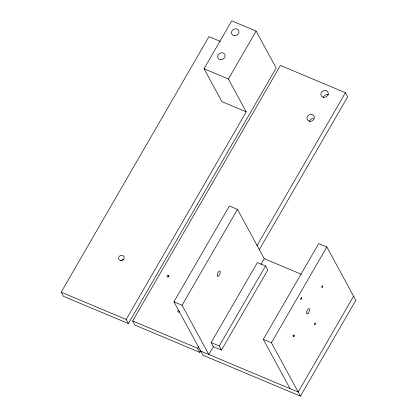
<?xml version="1.0" encoding="UTF-8"?>
<svg xmlns="http://www.w3.org/2000/svg" width="417" height="417" viewBox="0 0 417 417"><rect width="100%" height="100%" fill="white"/><g stroke="black" fill="none" stroke-linecap="round" stroke-linejoin="round"><path stroke-width="0.63" d="M179.555 311.41L179.466 311.624A0.959 0.839 -28.5 0 1 177.845 311.807A0.959 0.839 -28.5 0 1 178.648 310.42M294.058 336.264L294.173 336.045A0.959 0.381 -67.2 0 0 294.048 334.981A0.959 0.381 -67.2 0 0 293.323 336.404A0.959 0.381 -67.2 0 0 294.058 336.264L292.901 335.779M128.394 323.582L126.169 319.479L246.238 111.85L221.87 101.607L204.033 68.763L231.743 20.85L256.111 31.093L276.174 68.039L128.394 323.582L63.41 296.279L61.184 292.171L208.964 36.628L220.312 41.398M246.238 111.85L228.401 79.006L256.111 31.093M200.848 350.697L199.873 352.386L134.889 325.083L132.658 320.975L280.443 65.433L345.422 92.741L347.653 96.843L259.113 249.945M290.05 388.628L263.299 339.365L318.713 243.533L326.839 246.947L355.816 300.323L300.402 396.15L202.923 355.19L173.946 301.814L229.36 205.988L237.487 209.402L264.237 258.67L301.267 274.23M213.353 346.663L221.474 350.072L267.74 270.07L265.509 265.963L257.388 262.548L211.122 342.555L213.353 346.663L208.818 354.497L182.067 305.228L237.487 209.402M199.873 352.386L197.642 348.284L198.622 346.595M256.888 245.837L345.422 92.741M260.849 264.524L264.237 258.67M221.474 350.072L219.243 345.969L265.509 265.963M300.402 396.15L271.42 342.774L326.839 246.947M353.59 296.216L298.171 392.043L200.697 351.083M168.327 275.413A0.959 0.839 -28.5 0 1 168.411 276.857A0.959 0.839 -28.5 0 1 166.951 276.466A0.959 0.839 -28.5 0 1 168.103 275.35L168.885 276.44M204.033 68.763L228.401 79.006M173.946 301.814L182.067 305.228M263.299 339.365L271.42 342.774M211.122 342.555L219.243 345.969M132.658 320.975L197.642 348.284M61.184 292.171L126.169 319.479M168.103 275.35L168.937 276.893M323.154 97.578A3.842 3.357 -28.5 0 1 328.575 94.784M309.263 121.696A3.842 3.357 -28.5 0 1 313.636 118.496M121.618 260.406A2.883 2.518 -28.5 0 1 123.594 259.431M322.096 286.203L321.976 286.411A0.959 0.381 -67.2 0 0 321.794 287.511A0.959 0.381 -67.2 0 0 322.414 287.23L322.534 287.021A0.959 0.381 -67.2 0 0 322.716 285.916A0.959 0.381 -67.2 0 0 322.096 286.203M301.647 297.853L301.574 297.774A0.959 0.381 -67.2 0 0 300.72 298.853A0.959 0.381 -67.2 0 0 301.194 299.359A0.959 0.381 -67.2 0 0 301.647 297.853M315.367 323.118L315.294 323.039A0.959 0.381 -67.2 0 0 314.439 324.118A0.959 0.381 -67.2 0 0 314.913 324.629A0.959 0.381 -67.2 0 0 315.367 323.118M323.686 97.349A3.842 3.357 -28.5 0 0 328.143 92.543A3.842 3.357 -28.5 0 0 321.851 91.808A3.842 3.357 -28.5 0 0 323.686 97.349M310.003 121.321A3.842 3.357 -28.5 0 0 314.236 116.353A3.842 3.357 -28.5 0 0 307.876 115.895A3.842 3.357 -28.5 0 0 310.003 121.321M120.675 260.489A2.883 2.518 -28.5 0 0 124.084 256.94A2.883 2.518 -28.5 0 0 119.387 256.299A2.883 2.518 -28.5 0 0 120.675 260.489M234.437 35.706A3.842 3.357 -28.5 0 0 238.816 30.837A3.842 3.357 -28.5 0 0 232.493 30.206A3.842 3.357 -28.5 0 0 234.437 35.706M220.452 59.647A3.842 3.357 -28.5 0 0 224.998 54.914A3.842 3.357 -28.5 0 0 218.732 54.059A3.842 3.357 -28.5 0 0 220.452 59.647M218.982 275.548A2.883 1.147 -67.2 0 0 219.858 271.107A2.883 1.147 -67.2 0 0 217.241 274.563A2.883 1.147 -67.2 0 0 218.982 275.548M308.033 313.448A2.883 1.147 -67.2 0 0 309.383 308.815A2.883 1.147 -67.2 0 0 306.719 311.593A2.883 1.147 -67.2 0 0 308.033 313.448"/></g></svg>
